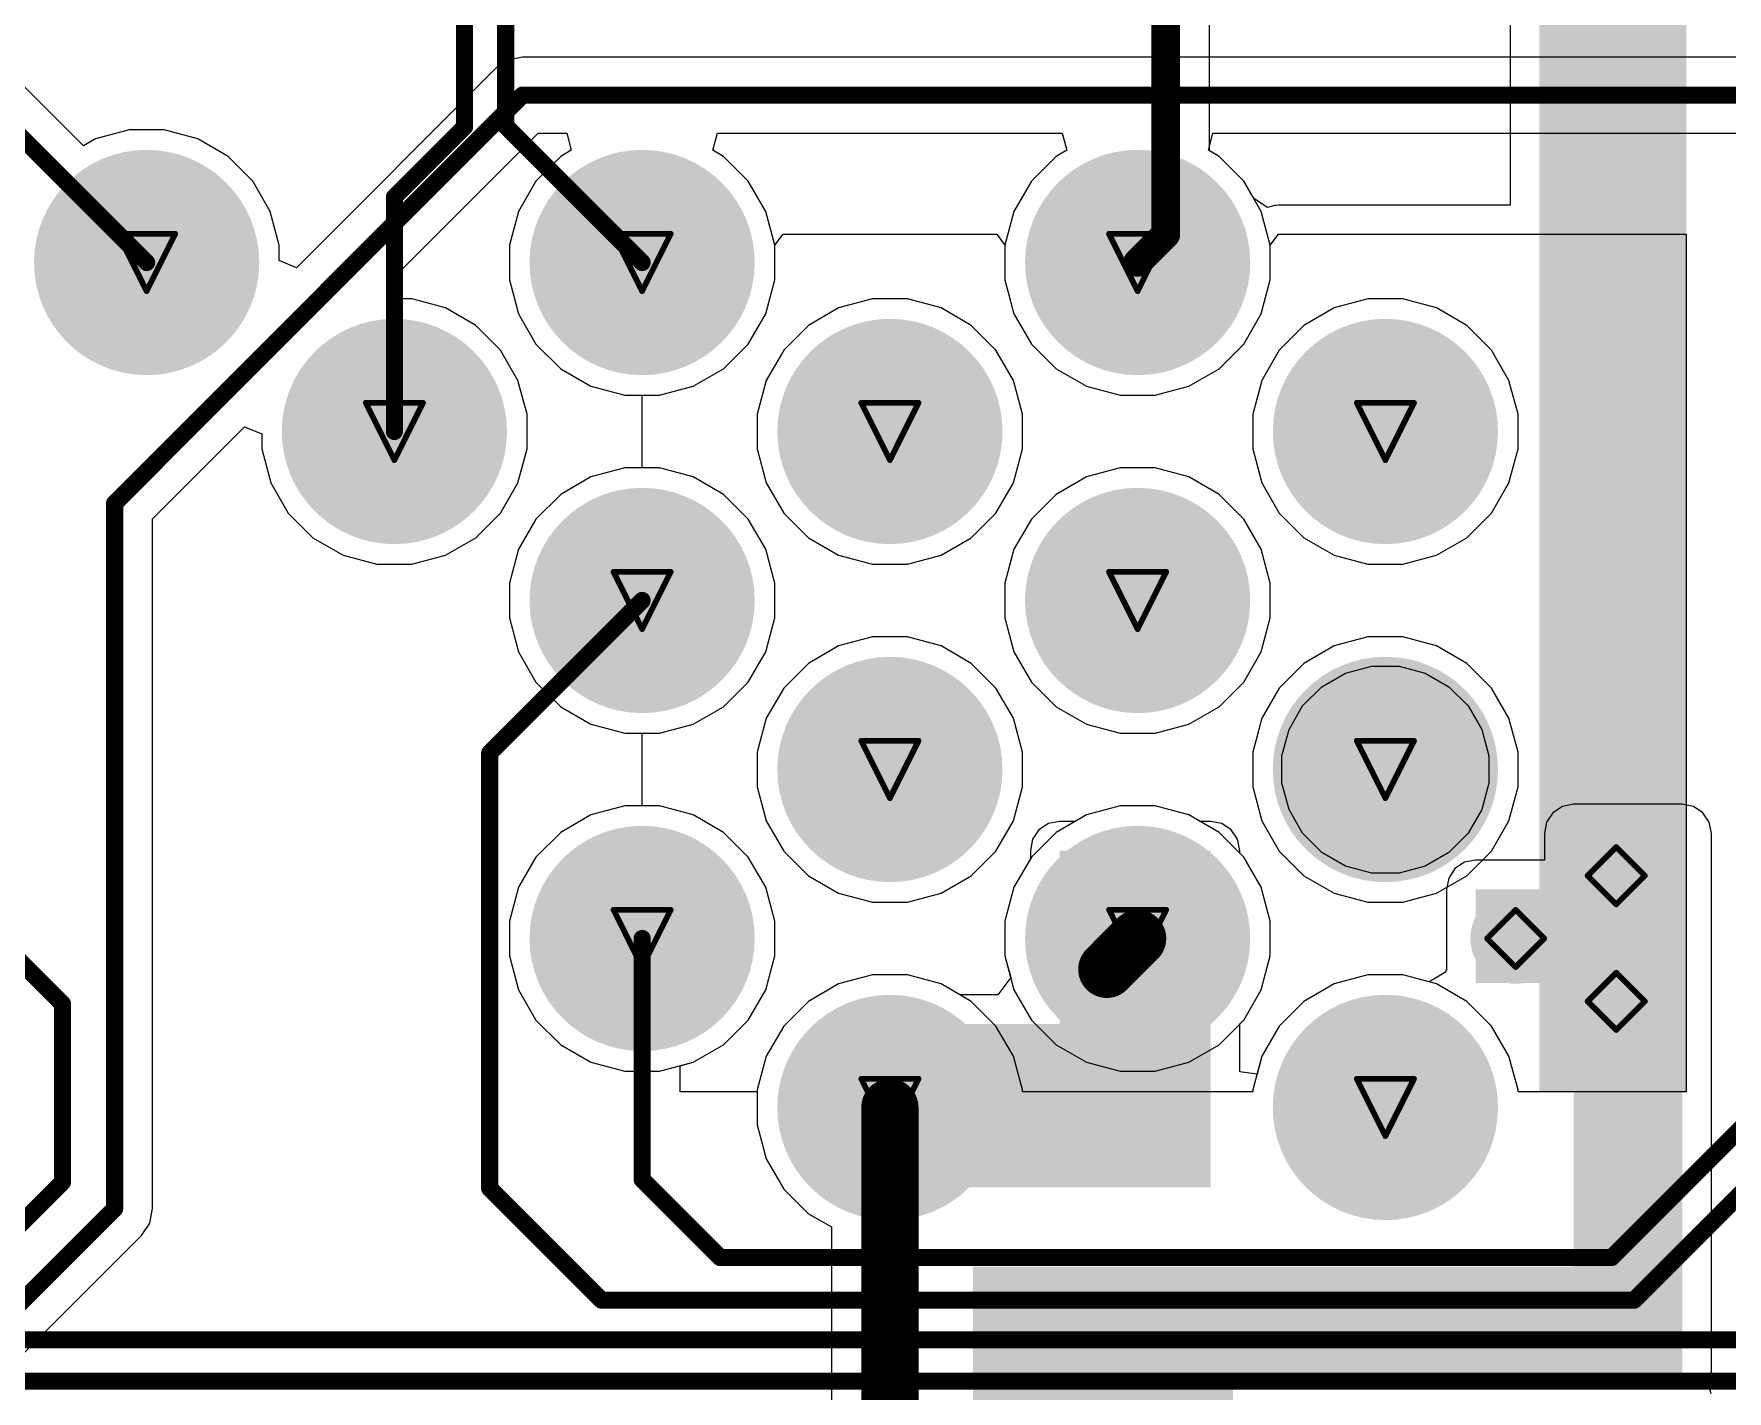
# Model space of a CAD drawing. Header units: inches. Extents: x -31 to 249, y -28 to 261.
# Drawn here: x 53.48 to 68.52, y 13.55 to 25.6 of the extents above; entities that cross this region are included whole.
import ezdxf

# ---------------------------------------------------------------- set-up
doc = ezdxf.new("R2010")
doc.units = ezdxf.units.IN
for name, color, linetype in [('Bottom Layer', 5, 'Continuous'), ('Bottom Solder', 6, 'Continuous'), ('Drill Drawing', 1, 'Continuous'), ('Multi-Layer', 9, 'Continuous'), ('Pad Holes', 156, 'Continuous'), ('Top Layer', 1, 'Continuous'), ('Top Solder', 216, 'Continuous'), ('Via Holes', 16, 'Continuous')]:
    doc.layers.add(name, color=color, linetype=linetype)

# ---------------------------------------------------------------- blocks, each defined once
blk = doc.blocks.new('1_1376430_8_40')
at = {"layer": 'Bottom Layer'}
h = blk.add_hatch(color=5, dxfattribs=at)
edge = h.paths.add_edge_path()
edge.add_arc((-13.05, 4.725), 1, 0, 360)
h = blk.add_hatch(color=5, dxfattribs=at)
edge = h.paths.add_edge_path()
edge.add_arc((-8.65, 4.725), 1, 0, 360)
h = blk.add_hatch(color=5, dxfattribs=at)
edge = h.paths.add_edge_path()
edge.add_arc((-4.25, 4.725), 1, 0, 360)
h = blk.add_hatch(color=5, dxfattribs=at)
edge = h.paths.add_edge_path()
edge.add_arc((-10.85, 3.225), 1, 0, 360)
h = blk.add_hatch(color=5, dxfattribs=at)
edge = h.paths.add_edge_path()
edge.add_arc((-6.45, 3.225), 1, 0, 360)
h = blk.add_hatch(color=5, dxfattribs=at)
edge = h.paths.add_edge_path()
edge.add_arc((-2.05, 3.225), 1, 0, 360)
h = blk.add_hatch(color=5, dxfattribs=at)
edge = h.paths.add_edge_path()
edge.add_arc((-8.65, 1.725), 1, 0, 360)
h = blk.add_hatch(color=5, dxfattribs=at)
edge = h.paths.add_edge_path()
edge.add_arc((-4.25, 1.725), 1, 0, 360)
h = blk.add_hatch(color=5, dxfattribs=at)
edge = h.paths.add_edge_path()
edge.add_arc((-6.45, 0.225), 1, 0, 360)
h = blk.add_hatch(color=5, dxfattribs=at)
edge = h.paths.add_edge_path()
edge.add_arc((-2.05, 0.225), 1, 0, 360)
h = blk.add_hatch(color=5, dxfattribs=at)
edge = h.paths.add_edge_path()
edge.add_arc((-8.65, -1.275), 1, 0, 360)
h = blk.add_hatch(color=5, dxfattribs=at)
edge = h.paths.add_edge_path()
edge.add_arc((-4.25, -1.275), 1, 0, 360)
h = blk.add_hatch(color=5, dxfattribs=at)
edge = h.paths.add_edge_path()
edge.add_arc((-6.45, -2.775), 1, 0, 360)
h = blk.add_hatch(color=5, dxfattribs=at)
edge = h.paths.add_edge_path()
edge.add_arc((-2.05, -2.775), 1, 0, 360)
at = {"layer": 'Bottom Solder'}
h = blk.add_hatch(color=6, dxfattribs=at)
edge = h.paths.add_edge_path()
edge.add_arc((-13.05, 4.725), 1, 0, 360)
h = blk.add_hatch(color=6, dxfattribs=at)
edge = h.paths.add_edge_path()
edge.add_arc((-8.65, 4.725), 1, 0, 360)
h = blk.add_hatch(color=6, dxfattribs=at)
edge = h.paths.add_edge_path()
edge.add_arc((-4.25, 4.725), 1, 0, 360)
h = blk.add_hatch(color=6, dxfattribs=at)
edge = h.paths.add_edge_path()
edge.add_arc((-10.85, 3.225), 1, 0, 360)
h = blk.add_hatch(color=6, dxfattribs=at)
edge = h.paths.add_edge_path()
edge.add_arc((-6.45, 3.225), 1, 0, 360)
h = blk.add_hatch(color=6, dxfattribs=at)
edge = h.paths.add_edge_path()
edge.add_arc((-2.05, 3.225), 1, 0, 360)
h = blk.add_hatch(color=6, dxfattribs=at)
edge = h.paths.add_edge_path()
edge.add_arc((-8.65, 1.725), 1, 0, 360)
h = blk.add_hatch(color=6, dxfattribs=at)
edge = h.paths.add_edge_path()
edge.add_arc((-4.25, 1.725), 1, 0, 360)
h = blk.add_hatch(color=6, dxfattribs=at)
edge = h.paths.add_edge_path()
edge.add_arc((-6.45, 0.225), 1, 0, 360)
h = blk.add_hatch(color=6, dxfattribs=at)
edge = h.paths.add_edge_path()
edge.add_arc((-2.05, 0.225), 1, 0, 360)
h = blk.add_hatch(color=6, dxfattribs=at)
edge = h.paths.add_edge_path()
edge.add_arc((-8.65, -1.275), 1, 0, 360)
h = blk.add_hatch(color=6, dxfattribs=at)
edge = h.paths.add_edge_path()
edge.add_arc((-4.25, -1.275), 1, 0, 360)
h = blk.add_hatch(color=6, dxfattribs=at)
edge = h.paths.add_edge_path()
edge.add_arc((-6.45, -2.775), 1, 0, 360)
h = blk.add_hatch(color=6, dxfattribs=at)
edge = h.paths.add_edge_path()
edge.add_arc((-2.05, -2.775), 1, 0, 360)
at = {"layer": 'Multi-Layer'}
h = blk.add_hatch(color=9, dxfattribs=at)
edge = h.paths.add_edge_path()
edge.add_arc((-13.05, 4.725), 1, 0, 360)
h = blk.add_hatch(color=9, dxfattribs=at)
edge = h.paths.add_edge_path()
edge.add_arc((-8.65, 4.725), 1, 0, 360)
h = blk.add_hatch(color=9, dxfattribs=at)
edge = h.paths.add_edge_path()
edge.add_arc((-4.25, 4.725), 1, 0, 360)
h = blk.add_hatch(color=9, dxfattribs=at)
edge = h.paths.add_edge_path()
edge.add_arc((-10.85, 3.225), 1, 0, 360)
h = blk.add_hatch(color=9, dxfattribs=at)
edge = h.paths.add_edge_path()
edge.add_arc((-6.45, 3.225), 1, 0, 360)
h = blk.add_hatch(color=9, dxfattribs=at)
edge = h.paths.add_edge_path()
edge.add_arc((-2.05, 3.225), 1, 0, 360)
h = blk.add_hatch(color=9, dxfattribs=at)
edge = h.paths.add_edge_path()
edge.add_arc((-8.65, 1.725), 1, 0, 360)
h = blk.add_hatch(color=9, dxfattribs=at)
edge = h.paths.add_edge_path()
edge.add_arc((-4.25, 1.725), 1, 0, 360)
h = blk.add_hatch(color=9, dxfattribs=at)
edge = h.paths.add_edge_path()
edge.add_arc((-6.45, 0.225), 1, 0, 360)
h = blk.add_hatch(color=9, dxfattribs=at)
edge = h.paths.add_edge_path()
edge.add_arc((-2.05, 0.225), 1, 0, 360)
h = blk.add_hatch(color=9, dxfattribs=at)
edge = h.paths.add_edge_path()
edge.add_arc((-8.65, -1.275), 1, 0, 360)
h = blk.add_hatch(color=9, dxfattribs=at)
edge = h.paths.add_edge_path()
edge.add_arc((-4.25, -1.275), 1, 0, 360)
h = blk.add_hatch(color=9, dxfattribs=at)
edge = h.paths.add_edge_path()
edge.add_arc((-6.45, -2.775), 1, 0, 360)
h = blk.add_hatch(color=9, dxfattribs=at)
edge = h.paths.add_edge_path()
edge.add_arc((-2.05, -2.775), 1, 0, 360)
at = {"layer": 'Pad Holes'}
h = blk.add_hatch(color=7, dxfattribs=at)
edge = h.paths.add_edge_path()
edge.add_arc((-13.05, 4.725), 0.605, 0, 360)
h = blk.add_hatch(color=7, dxfattribs=at)
edge = h.paths.add_edge_path()
edge.add_arc((-8.65, 4.725), 0.605, 0, 360)
h = blk.add_hatch(color=7, dxfattribs=at)
edge = h.paths.add_edge_path()
edge.add_arc((-4.25, 4.725), 0.605, 0, 360)
h = blk.add_hatch(color=7, dxfattribs=at)
edge = h.paths.add_edge_path()
edge.add_arc((-10.85, 3.225), 0.605, 0, 360)
h = blk.add_hatch(color=7, dxfattribs=at)
edge = h.paths.add_edge_path()
edge.add_arc((-6.45, 3.225), 0.605, 0, 360)
h = blk.add_hatch(color=7, dxfattribs=at)
edge = h.paths.add_edge_path()
edge.add_arc((-2.05, 3.225), 0.605, 0, 360)
h = blk.add_hatch(color=7, dxfattribs=at)
edge = h.paths.add_edge_path()
edge.add_arc((-8.65, 1.725), 0.605, 0, 360)
h = blk.add_hatch(color=7, dxfattribs=at)
edge = h.paths.add_edge_path()
edge.add_arc((-4.25, 1.725), 0.605, 0, 360)
h = blk.add_hatch(color=7, dxfattribs=at)
edge = h.paths.add_edge_path()
edge.add_arc((-6.45, 0.225), 0.605, 0, 360)
h = blk.add_hatch(color=7, dxfattribs=at)
edge = h.paths.add_edge_path()
edge.add_arc((-2.05, 0.225), 0.605, 0, 360)
h = blk.add_hatch(color=7, dxfattribs=at)
edge = h.paths.add_edge_path()
edge.add_arc((-8.65, -1.275), 0.605, 0, 360)
h = blk.add_hatch(color=7, dxfattribs=at)
edge = h.paths.add_edge_path()
edge.add_arc((-4.25, -1.275), 0.605, 0, 360)
h = blk.add_hatch(color=7, dxfattribs=at)
edge = h.paths.add_edge_path()
edge.add_arc((-6.45, -2.775), 0.605, 0, 360)
h = blk.add_hatch(color=7, dxfattribs=at)
edge = h.paths.add_edge_path()
edge.add_arc((-2.05, -2.775), 0.605, 0, 360)
at = {"layer": 'Top Layer'}
h = blk.add_hatch(color=1, dxfattribs=at)
edge = h.paths.add_edge_path()
edge.add_arc((-13.05, 4.725), 1, 0, 360)
h = blk.add_hatch(color=1, dxfattribs=at)
edge = h.paths.add_edge_path()
edge.add_arc((-8.65, 4.725), 1, 0, 360)
h = blk.add_hatch(color=1, dxfattribs=at)
edge = h.paths.add_edge_path()
edge.add_arc((-4.25, 4.725), 1, 0, 360)
h = blk.add_hatch(color=1, dxfattribs=at)
edge = h.paths.add_edge_path()
edge.add_arc((-10.85, 3.225), 1, 0, 360)
h = blk.add_hatch(color=1, dxfattribs=at)
edge = h.paths.add_edge_path()
edge.add_arc((-6.45, 3.225), 1, 0, 360)
h = blk.add_hatch(color=1, dxfattribs=at)
edge = h.paths.add_edge_path()
edge.add_arc((-2.05, 3.225), 1, 0, 360)
h = blk.add_hatch(color=1, dxfattribs=at)
edge = h.paths.add_edge_path()
edge.add_arc((-8.65, 1.725), 1, 0, 360)
h = blk.add_hatch(color=1, dxfattribs=at)
edge = h.paths.add_edge_path()
edge.add_arc((-4.25, 1.725), 1, 0, 360)
h = blk.add_hatch(color=1, dxfattribs=at)
edge = h.paths.add_edge_path()
edge.add_arc((-6.45, 0.225), 1, 0, 360)
h = blk.add_hatch(color=1, dxfattribs=at)
edge = h.paths.add_edge_path()
edge.add_arc((-2.05, 0.225), 1, 0, 360)
h = blk.add_hatch(color=1, dxfattribs=at)
edge = h.paths.add_edge_path()
edge.add_arc((-8.65, -1.275), 1, 0, 360)
h = blk.add_hatch(color=1, dxfattribs=at)
edge = h.paths.add_edge_path()
edge.add_arc((-4.25, -1.275), 1, 0, 360)
h = blk.add_hatch(color=1, dxfattribs=at)
edge = h.paths.add_edge_path()
edge.add_arc((-6.45, -2.775), 1, 0, 360)
h = blk.add_hatch(color=1, dxfattribs=at)
edge = h.paths.add_edge_path()
edge.add_arc((-2.05, -2.775), 1, 0, 360)
at = {"layer": 'Top Solder'}
h = blk.add_hatch(color=216, dxfattribs=at)
edge = h.paths.add_edge_path()
edge.add_arc((-13.05, 4.725), 1, 0, 360)
h = blk.add_hatch(color=216, dxfattribs=at)
edge = h.paths.add_edge_path()
edge.add_arc((-8.65, 4.725), 1, 0, 360)
h = blk.add_hatch(color=216, dxfattribs=at)
edge = h.paths.add_edge_path()
edge.add_arc((-4.25, 4.725), 1, 0, 360)
h = blk.add_hatch(color=216, dxfattribs=at)
edge = h.paths.add_edge_path()
edge.add_arc((-10.85, 3.225), 1, 0, 360)
h = blk.add_hatch(color=216, dxfattribs=at)
edge = h.paths.add_edge_path()
edge.add_arc((-6.45, 3.225), 1, 0, 360)
h = blk.add_hatch(color=216, dxfattribs=at)
edge = h.paths.add_edge_path()
edge.add_arc((-2.05, 3.225), 1, 0, 360)
h = blk.add_hatch(color=216, dxfattribs=at)
edge = h.paths.add_edge_path()
edge.add_arc((-8.65, 1.725), 1, 0, 360)
h = blk.add_hatch(color=216, dxfattribs=at)
edge = h.paths.add_edge_path()
edge.add_arc((-4.25, 1.725), 1, 0, 360)
h = blk.add_hatch(color=216, dxfattribs=at)
edge = h.paths.add_edge_path()
edge.add_arc((-6.45, 0.225), 1, 0, 360)
h = blk.add_hatch(color=216, dxfattribs=at)
edge = h.paths.add_edge_path()
edge.add_arc((-2.05, 0.225), 1, 0, 360)
h = blk.add_hatch(color=216, dxfattribs=at)
edge = h.paths.add_edge_path()
edge.add_arc((-8.65, -1.275), 1, 0, 360)
h = blk.add_hatch(color=216, dxfattribs=at)
edge = h.paths.add_edge_path()
edge.add_arc((-4.25, -1.275), 1, 0, 360)
h = blk.add_hatch(color=216, dxfattribs=at)
edge = h.paths.add_edge_path()
edge.add_arc((-6.45, -2.775), 1, 0, 360)
h = blk.add_hatch(color=216, dxfattribs=at)
edge = h.paths.add_edge_path()
edge.add_arc((-2.05, -2.775), 1, 0, 360)

msp = doc.modelspace()

# ---------------------------------------------------------------- hatches: boundary and pattern name
at = {"layer": 'Bottom Layer'}
msp.add_hatch(color=5, dxfattribs=at).paths.add_polyline_path([(66.852, 16.205), (68.156, 16.205), (68.156, 28.067), (66.852, 28.067)])
h = msp.add_hatch(color=5, dxfattribs=at)
edge = h.paths.add_edge_path()
edge.add_arc((67.535, 18.124), 0.3, 0, 360)
h = msp.add_hatch(color=5, dxfattribs=at)
edge = h.paths.add_edge_path()
edge.add_arc((66.641, 17.567), 0.3, 0, 360)
h = msp.add_hatch(color=5, dxfattribs=at)
edge = h.paths.add_edge_path()
edge.add_arc((67.535, 17.009), 0.3, 0, 360)
at = {"layer": 'Bottom Solder'}
h = msp.add_hatch(color=6, dxfattribs=at)
edge = h.paths.add_edge_path()
edge.add_arc((67.535, 18.124), 0.402, 0, 360)
h = msp.add_hatch(color=6, dxfattribs=at)
edge = h.paths.add_edge_path()
edge.add_arc((66.641, 17.567), 0.402, 0, 360)
h = msp.add_hatch(color=6, dxfattribs=at)
edge = h.paths.add_edge_path()
edge.add_arc((67.535, 17.009), 0.402, 0, 360)
at = {"layer": 'Top Layer'}
for points in [[(67.156, 13.637), (68.121, 13.637), (68.121, 18.499), (67.156, 18.499)], [(62.592, 15.427), (63.933, 15.427), (63.933, 18.347), (62.592, 18.347)], [(66.286, 17.173), (67.843, 17.173), (67.843, 18.004), (66.286, 18.004)], [(60.666, 15.359), (63.933, 15.359), (63.933, 16.808), (60.666, 16.808)], [(61.822, 3.231), (64.133, 3.231), (64.133, 14.654), (61.822, 14.654)], [(61.822, 13.637), (67.999, 13.637), (67.999, 14.654), (61.822, 14.654)]]:
    msp.add_hatch(color=1, dxfattribs=at).paths.add_polyline_path(points)
h = msp.add_hatch(color=1, dxfattribs=at)
edge = h.paths.add_edge_path()
edge.add_arc((67.535, 18.124), 0.3, 0, 360)
h = msp.add_hatch(color=1, dxfattribs=at)
edge = h.paths.add_edge_path()
edge.add_arc((66.641, 17.567), 0.3, 0, 360)
h = msp.add_hatch(color=1, dxfattribs=at)
edge = h.paths.add_edge_path()
edge.add_arc((67.535, 17.009), 0.3, 0, 360)
at = {"layer": 'Top Solder'}
h = msp.add_hatch(color=216, dxfattribs=at)
edge = h.paths.add_edge_path()
edge.add_arc((67.535, 18.124), 0.402, 0, 360)
h = msp.add_hatch(color=216, dxfattribs=at)
edge = h.paths.add_edge_path()
edge.add_arc((66.641, 17.567), 0.402, 0, 360)
h = msp.add_hatch(color=216, dxfattribs=at)
edge = h.paths.add_edge_path()
edge.add_arc((67.535, 17.009), 0.402, 0, 360)
at = {"layer": 'Via Holes'}
h = msp.add_hatch(color=7, dxfattribs=at)
edge = h.paths.add_edge_path()
edge.add_arc((67.535, 18.124), 0.15, 0, 360)
h = msp.add_hatch(color=7, dxfattribs=at)
edge = h.paths.add_edge_path()
edge.add_arc((66.641, 17.567), 0.15, 0, 360)
h = msp.add_hatch(color=7, dxfattribs=at)
edge = h.paths.add_edge_path()
edge.add_arc((67.535, 17.009), 0.15, 0, 360)

# ---------------------------------------------------------------- linework, layer by layer
at = {"layer": 'Bottom Layer'}
for p, q in [((63.924, 24.558), (63.924, 26.633)), ((66.593, 26.029), (66.593, 24.076)), ((64.008, 24.509), (63.924, 24.558)), ((64.227, 24.29), (64.008, 24.509)), ((64.305, 24.155), (64.227, 24.29)), ((64.327, 24.13), (64.305, 24.155)), ((64.437, 24.056), (64.327, 24.13)), ((64.47, 24.063), (64.437, 24.056)), ((64.502, 24.074), (64.47, 24.063)), ((64.519, 24.073), (64.502, 24.074)), ((64.536, 24.076), (64.519, 24.073)), ((66.593, 24.076), (64.536, 24.076)), ((60.063, 23.722), (60.136, 23.817)), ((60.136, 23.817), (62.034, 23.817)), ((62.034, 23.817), (62.107, 23.722)), ((64.463, 23.722), (64.536, 23.817)), ((64.536, 23.817), (68.156, 23.817)), ((68.156, 23.817), (68.156, 16.205)), ((60.063, 23.412), (60.063, 23.722)), ((62.107, 23.722), (62.107, 23.412)), ((64.463, 23.412), (64.463, 23.722)), ((59.982, 23.112), (60.063, 23.412)), ((62.107, 23.412), (62.187, 23.112)), ((64.382, 23.112), (64.463, 23.412)), ((60.63, 23.164), (60.362, 23.009)), ((60.93, 23.244), (60.63, 23.164)), ((61.24, 23.244), (60.93, 23.244)), ((61.539, 23.164), (61.24, 23.244)), ((61.808, 23.009), (61.539, 23.164)), ((65.03, 23.164), (64.762, 23.009)), ((65.33, 23.244), (65.03, 23.164)), ((65.64, 23.244), (65.33, 23.244)), ((65.939, 23.164), (65.64, 23.244)), ((66.208, 23.009), (65.939, 23.164)), ((59.827, 22.843), (59.982, 23.112)), ((60.362, 23.009), (60.142, 22.79)), ((62.027, 22.79), (61.808, 23.009)), ((62.187, 23.112), (62.342, 22.843)), ((64.227, 22.843), (64.382, 23.112)), ((64.762, 23.009), (64.542, 22.79)), ((66.427, 22.79), (66.208, 23.009)), ((59.608, 22.624), (59.827, 22.843)), ((60.142, 22.79), (59.987, 22.521)), ((62.182, 22.521), (62.027, 22.79)), ((62.342, 22.843), (62.562, 22.624)), ((64.008, 22.624), (64.227, 22.843)), ((64.542, 22.79), (64.387, 22.521)), ((66.582, 22.521), (66.427, 22.79)), ((59.339, 22.469), (59.608, 22.624)), ((62.562, 22.624), (62.83, 22.469)), ((63.739, 22.469), (64.008, 22.624)), ((59.04, 22.389), (59.339, 22.469)), ((59.987, 22.521), (59.907, 22.222)), ((62.263, 22.222), (62.182, 22.521)), ((62.83, 22.469), (63.13, 22.389)), ((63.44, 22.389), (63.739, 22.469)), ((64.387, 22.521), (64.307, 22.222)), ((66.663, 22.222), (66.582, 22.521)), ((58.885, 21.744), (58.885, 22.389)), ((58.885, 22.389), (59.04, 22.389)), ((63.13, 22.389), (63.44, 22.389)), ((59.907, 22.222), (59.907, 21.912)), ((62.263, 21.912), (62.263, 22.222)), ((64.307, 22.222), (64.307, 21.912)), ((66.663, 21.912), (66.663, 22.222)), ((59.907, 21.912), (59.987, 21.612)), ((62.182, 21.612), (62.263, 21.912)), ((64.307, 21.912), (64.387, 21.612)), ((66.582, 21.612), (66.663, 21.912)), ((59.04, 21.744), (58.885, 21.744)), ((59.339, 21.664), (59.04, 21.744)), ((59.608, 21.509), (59.339, 21.664)), ((59.827, 21.29), (59.608, 21.509)), ((59.987, 21.612), (60.142, 21.343)), ((62.027, 21.343), (62.182, 21.612)), ((64.387, 21.612), (64.542, 21.343)), ((66.427, 21.343), (66.582, 21.612)), ((59.982, 21.021), (59.827, 21.29)), ((60.142, 21.343), (60.362, 21.124)), ((61.808, 21.124), (62.027, 21.343)), ((64.542, 21.343), (64.762, 21.124)), ((66.208, 21.124), (66.427, 21.343)), ((60.362, 21.124), (60.63, 20.969)), ((61.539, 20.969), (61.808, 21.124)), ((64.762, 21.124), (65.03, 20.969)), ((65.939, 20.969), (66.208, 21.124)), ((60.063, 20.722), (59.982, 21.021)), ((60.63, 20.969), (60.93, 20.889)), ((61.24, 20.889), (61.539, 20.969)), ((65.03, 20.969), (65.33, 20.889)), ((65.64, 20.889), (65.939, 20.969)), ((60.93, 20.889), (61.24, 20.889)), ((65.33, 20.889), (65.64, 20.889)), ((60.063, 20.412), (60.063, 20.722)), ((59.982, 20.112), (60.063, 20.412)), ((65.03, 20.164), (64.762, 20.009)), ((65.33, 20.244), (65.03, 20.164)), ((65.64, 20.244), (65.33, 20.244)), ((65.939, 20.164), (65.64, 20.244)), ((66.208, 20.009), (65.939, 20.164)), ((59.827, 19.843), (59.982, 20.112)), ((64.762, 20.009), (64.542, 19.79)), ((66.427, 19.79), (66.208, 20.009)), ((64.921, 19.802), (65.13, 19.923)), ((65.13, 19.923), (65.364, 19.985)), ((65.364, 19.985), (65.606, 19.985)), ((65.606, 19.985), (65.839, 19.923)), ((65.839, 19.923), (66.049, 19.802)), ((59.608, 19.624), (59.827, 19.843)), ((64.542, 19.79), (64.387, 19.521)), ((64.75, 19.631), (64.921, 19.802)), ((66.049, 19.802), (66.22, 19.631)), ((66.582, 19.521), (66.427, 19.79)), ((59.339, 19.469), (59.608, 19.624)), ((64.629, 19.421), (64.75, 19.631)), ((66.22, 19.631), (66.341, 19.421)), ((59.04, 19.389), (59.339, 19.469)), ((64.387, 19.521), (64.307, 19.222)), ((64.566, 19.188), (64.629, 19.421)), ((66.341, 19.421), (66.404, 19.188)), ((66.663, 19.222), (66.582, 19.521)), ((58.885, 18.744), (58.885, 19.389)), ((58.885, 19.389), (59.04, 19.389)), ((64.307, 19.222), (64.307, 18.912)), ((64.566, 18.946), (64.566, 19.188)), ((66.404, 19.188), (66.404, 18.946)), ((66.663, 18.912), (66.663, 19.222)), ((64.629, 18.712), (64.566, 18.946)), ((66.404, 18.946), (66.341, 18.712)), ((64.307, 18.912), (64.387, 18.612)), ((66.582, 18.612), (66.663, 18.912)), ((59.04, 18.744), (58.885, 18.744)), ((59.339, 18.664), (59.04, 18.744)), ((59.608, 18.509), (59.339, 18.664)), ((62.83, 18.664), (62.562, 18.509)), ((63.13, 18.744), (62.83, 18.664)), ((63.44, 18.744), (63.13, 18.744)), ((63.739, 18.664), (63.44, 18.744)), ((64.008, 18.509), (63.739, 18.664)), ((64.75, 18.502), (64.629, 18.712)), ((66.341, 18.712), (66.22, 18.502)), ((59.827, 18.29), (59.608, 18.509)), ((62.562, 18.509), (62.342, 18.29)), ((64.227, 18.29), (64.008, 18.509)), ((64.387, 18.612), (64.542, 18.343)), ((64.921, 18.331), (64.75, 18.502)), ((66.22, 18.502), (66.049, 18.331)), ((66.427, 18.343), (66.582, 18.612)), ((59.982, 18.021), (59.827, 18.29)), ((62.342, 18.29), (62.187, 18.021)), ((64.382, 18.021), (64.227, 18.29)), ((64.542, 18.343), (64.762, 18.124)), ((65.13, 18.21), (64.921, 18.331)), ((65.364, 18.148), (65.13, 18.21)), ((65.839, 18.21), (65.606, 18.148)), ((66.049, 18.331), (65.839, 18.21)), ((66.208, 18.124), (66.427, 18.343)), ((64.762, 18.124), (65.03, 17.969)), ((65.606, 18.148), (65.364, 18.148)), ((65.939, 17.969), (66.208, 18.124)), ((60.063, 17.722), (59.982, 18.021)), ((62.187, 18.021), (62.107, 17.722)), ((64.463, 17.722), (64.382, 18.021)), ((65.03, 17.969), (65.33, 17.889)), ((65.64, 17.889), (65.939, 17.969)), ((65.33, 17.889), (65.64, 17.889)), ((60.063, 17.412), (60.063, 17.722)), ((62.107, 17.722), (62.107, 17.412)), ((64.463, 17.412), (64.463, 17.722)), ((59.982, 17.112), (60.063, 17.412)), ((62.107, 17.412), (62.187, 17.112)), ((64.382, 17.112), (64.463, 17.412)), ((60.63, 17.164), (60.362, 17.009)), ((60.93, 17.244), (60.63, 17.164)), ((61.24, 17.244), (60.93, 17.244)), ((61.539, 17.164), (61.24, 17.244)), ((61.808, 17.009), (61.539, 17.164)), ((65.03, 17.164), (64.762, 17.009)), ((65.33, 17.244), (65.03, 17.164)), ((65.64, 17.244), (65.33, 17.244)), ((65.939, 17.164), (65.64, 17.244)), ((66.208, 17.009), (65.939, 17.164)), ((59.827, 16.843), (59.982, 17.112)), ((60.362, 17.009), (60.142, 16.79)), ((62.027, 16.79), (61.808, 17.009)), ((62.187, 17.112), (62.342, 16.843)), ((64.227, 16.843), (64.382, 17.112)), ((64.762, 17.009), (64.542, 16.79)), ((66.427, 16.79), (66.208, 17.009)), ((59.608, 16.624), (59.827, 16.843)), ((62.342, 16.843), (62.562, 16.624)), ((64.008, 16.624), (64.227, 16.843)), ((60.142, 16.79), (59.987, 16.521)), ((62.182, 16.521), (62.027, 16.79)), ((64.542, 16.79), (64.387, 16.521)), ((66.582, 16.521), (66.427, 16.79)), ((59.339, 16.469), (59.608, 16.624)), ((62.562, 16.624), (62.83, 16.469)), ((63.739, 16.469), (64.008, 16.624)), ((59.222, 16.437), (59.339, 16.469)), ((59.222, 16.205), (59.222, 16.437)), ((59.987, 16.521), (59.907, 16.222)), ((62.263, 16.222), (62.182, 16.521)), ((62.83, 16.469), (63.13, 16.389)), ((63.44, 16.389), (63.739, 16.469)), ((64.387, 16.521), (64.307, 16.222)), ((66.663, 16.222), (66.582, 16.521)), ((63.13, 16.389), (63.44, 16.389)), ((59.907, 16.205), (59.222, 16.205)), ((59.907, 16.222), (59.907, 16.205)), ((62.263, 16.205), (62.263, 16.222)), ((64.307, 16.205), (62.263, 16.205)), ((64.307, 16.222), (64.307, 16.205)), ((66.663, 16.205), (66.663, 16.222)), ((68.156, 16.205), (66.663, 16.205))]:
    msp.add_line(p, q, dxfattribs=at)
for points, const_width in [([(57.308, 24.77), (57.308, 30.19)], 0.152), ([(57.673, 24.778), (57.673, 30.038)], 0.152), ([(63.535, 23.817), (63.535, 29.576)], 0.254), ([(56.685, 24.147), (57.308, 24.77)], 0.152), ([(57.673, 24.778), (58.885, 23.567)], 0.152), ([(56.685, 22.067), (56.685, 24.147)], 0.152), ([(63.285, 23.567), (63.535, 23.817)], 0.254), ([(57.531, 19.213), (58.885, 20.567)], 0.152), ([(57.531, 15.349), (57.531, 19.213)], 0.152), ([(58.885, 15.428), (58.885, 17.567)], 0.152), ([(67.494, 14.735), (68.763, 16.004)], 0.152), ([(67.694, 14.357), (69.16, 15.823)], 0.152), ([(58.885, 15.428), (59.578, 14.735)], 0.152), ([(57.531, 15.349), (58.523, 14.357)], 0.152), ([(59.578, 14.735), (67.494, 14.735)], 0.152), ([(58.523, 14.357), (67.694, 14.357)], 0.152), ([(50.726, 14.005), (74.123, 14.005)], 0.152), ([(42.363, 13.637), (86.955, 13.637)], 0.152)]:
    msp.add_lwpolyline(points, dxfattribs=dict(at, const_width=const_width))
for points, const_width in [([(57.27, 24.77, 1), (57.346, 24.77, 1)], 0.0762), ([(57.27, 24.77, 1), (57.346, 24.77, 1)], 0.0762), ([(57.635, 24.778, 1), (57.712, 24.778, 1)], 0.0762), ([(57.635, 24.778, 1), (57.712, 24.778, 1)], 0.0762), ([(56.647, 24.147, 1), (56.723, 24.147, 1)], 0.0762), ([(56.647, 24.147, 1), (56.723, 24.147, 1)], 0.0762), ([(63.472, 23.817, 1), (63.599, 23.817, 1)], 0.127), ([(63.472, 23.817, 1), (63.599, 23.817, 1)], 0.127), ([(58.847, 23.567, 1), (58.923, 23.567, 1)], 0.0762), ([(63.221, 23.567, 1), (63.348, 23.567, 1)], 0.127), ([(56.647, 22.067, 1), (56.723, 22.067, 1)], 0.0762), ([(58.847, 20.567, 1), (58.923, 20.567, 1)], 0.0762), ([(57.493, 19.213, 1), (57.569, 19.213, 1)], 0.0762), ([(57.493, 19.213, 1), (57.569, 19.213, 1)], 0.0762), ([(58.847, 17.567, 1), (58.923, 17.567, 1)], 0.0762), ([(58.847, 15.428, 1), (58.923, 15.428, 1)], 0.0762), ([(58.847, 15.428, 1), (58.923, 15.428, 1)], 0.0762), ([(57.493, 15.349, 1), (57.569, 15.349, 1)], 0.0762), ([(57.493, 15.349, 1), (57.569, 15.349, 1)], 0.0762), ([(59.54, 14.735, 1), (59.616, 14.735, 1)], 0.0762), ([(59.54, 14.735, 1), (59.616, 14.735, 1)], 0.0762), ([(67.456, 14.735, 1), (67.532, 14.735, 1)], 0.0762), ([(67.456, 14.735, 1), (67.532, 14.735, 1)], 0.0762), ([(58.485, 14.357, 1), (58.561, 14.357, 1)], 0.0762), ([(58.485, 14.357, 1), (58.561, 14.357, 1)], 0.0762), ([(67.656, 14.357, 1), (67.732, 14.357, 1)], 0.0762), ([(67.656, 14.357, 1), (67.732, 14.357, 1)], 0.0762)]:
    msp.add_lwpolyline(points, format="xyb", close=True, dxfattribs=dict(at, const_width=const_width))
at = {"layer": 'Drill Drawing', "const_width": 0.0508}
for points in [[(54.231, 23.821), (54.739, 23.821)], [(54.231, 23.821), (54.485, 23.313)], [(54.485, 23.313), (54.739, 23.821)], [(58.631, 23.821), (59.139, 23.821)], [(58.631, 23.821), (58.885, 23.313)], [(58.885, 23.313), (59.139, 23.821)], [(63.031, 23.821), (63.539, 23.821)], [(63.031, 23.821), (63.285, 23.313)], [(63.285, 23.313), (63.539, 23.821)], [(56.431, 22.321), (56.939, 22.321)], [(56.431, 22.321), (56.685, 21.813)], [(56.685, 21.813), (56.939, 22.321)], [(60.831, 22.321), (61.339, 22.321)], [(60.831, 22.321), (61.085, 21.813)], [(61.085, 21.813), (61.339, 22.321)], [(65.231, 22.321), (65.739, 22.321)], [(65.231, 22.321), (65.485, 21.813)], [(65.485, 21.813), (65.739, 22.321)], [(58.631, 20.821), (59.139, 20.821)], [(58.631, 20.821), (58.885, 20.313)], [(58.885, 20.313), (59.139, 20.821)], [(63.031, 20.821), (63.539, 20.821)], [(63.031, 20.821), (63.285, 20.313)], [(63.285, 20.313), (63.539, 20.821)], [(60.831, 19.321), (61.339, 19.321)], [(60.831, 19.321), (61.085, 18.813)], [(61.085, 18.813), (61.339, 19.321)], [(65.231, 19.321), (65.739, 19.321)], [(65.231, 19.321), (65.485, 18.813)], [(65.485, 18.813), (65.739, 19.321)], [(67.281, 18.124), (67.535, 18.378)], [(67.535, 18.378), (67.789, 18.124)], [(67.281, 18.124), (67.535, 17.87)], [(67.535, 17.87), (67.789, 18.124)], [(58.631, 17.821), (59.139, 17.821)], [(58.631, 17.821), (58.885, 17.313)], [(58.885, 17.313), (59.139, 17.821)], [(63.031, 17.821), (63.539, 17.821)], [(63.031, 17.821), (63.285, 17.313)], [(63.285, 17.313), (63.539, 17.821)], [(66.387, 17.567), (66.641, 17.821)], [(66.641, 17.821), (66.895, 17.567)], [(66.387, 17.567), (66.641, 17.313)], [(66.641, 17.313), (66.895, 17.567)], [(67.281, 17.009), (67.535, 17.263)], [(67.535, 17.263), (67.789, 17.009)], [(67.281, 17.009), (67.535, 16.755)], [(67.535, 16.755), (67.789, 17.009)], [(60.831, 16.321), (61.339, 16.321)], [(60.831, 16.321), (61.085, 15.813)], [(61.085, 15.813), (61.339, 16.321)], [(65.231, 16.321), (65.739, 16.321)], [(65.231, 16.321), (65.485, 15.813)], [(65.485, 15.813), (65.739, 16.321)]]:
    msp.add_lwpolyline(points, dxfattribs=at)
at = {"layer": 'Drill Drawing', "const_width": 0.0254}
for points in [[(54.218, 23.821, 1), (54.244, 23.821, 1)], [(54.218, 23.821, 1), (54.244, 23.821, 1)], [(54.726, 23.821, 1), (54.752, 23.821, 1)], [(54.726, 23.821, 1), (54.752, 23.821, 1)], [(58.618, 23.821, 1), (58.644, 23.821, 1)], [(58.618, 23.821, 1), (58.644, 23.821, 1)], [(59.126, 23.821, 1), (59.152, 23.821, 1)], [(59.126, 23.821, 1), (59.152, 23.821, 1)], [(63.018, 23.821, 1), (63.044, 23.821, 1)], [(63.018, 23.821, 1), (63.044, 23.821, 1)], [(63.526, 23.821, 1), (63.552, 23.821, 1)], [(63.526, 23.821, 1), (63.552, 23.821, 1)], [(54.472, 23.313, 1), (54.498, 23.313, 1)], [(54.472, 23.313, 1), (54.498, 23.313, 1)], [(58.872, 23.313, 1), (58.898, 23.313, 1)], [(58.872, 23.313, 1), (58.898, 23.313, 1)], [(63.272, 23.313, 1), (63.298, 23.313, 1)], [(63.272, 23.313, 1), (63.298, 23.313, 1)], [(56.418, 22.321, 1), (56.444, 22.321, 1)], [(56.418, 22.321, 1), (56.444, 22.321, 1)], [(56.926, 22.321, 1), (56.952, 22.321, 1)], [(56.926, 22.321, 1), (56.952, 22.321, 1)], [(60.818, 22.321, 1), (60.844, 22.321, 1)], [(60.818, 22.321, 1), (60.844, 22.321, 1)], [(61.326, 22.321, 1), (61.352, 22.321, 1)], [(61.326, 22.321, 1), (61.352, 22.321, 1)], [(65.218, 22.321, 1), (65.244, 22.321, 1)], [(65.218, 22.321, 1), (65.244, 22.321, 1)], [(65.726, 22.321, 1), (65.752, 22.321, 1)], [(65.726, 22.321, 1), (65.752, 22.321, 1)], [(56.672, 21.813, 1), (56.698, 21.813, 1)], [(56.672, 21.813, 1), (56.698, 21.813, 1)], [(61.072, 21.813, 1), (61.098, 21.813, 1)], [(61.072, 21.813, 1), (61.098, 21.813, 1)], [(65.472, 21.813, 1), (65.498, 21.813, 1)], [(65.472, 21.813, 1), (65.498, 21.813, 1)], [(58.618, 20.821, 1), (58.644, 20.821, 1)], [(58.618, 20.821, 1), (58.644, 20.821, 1)], [(59.126, 20.821, 1), (59.152, 20.821, 1)], [(59.126, 20.821, 1), (59.152, 20.821, 1)], [(63.018, 20.821, 1), (63.044, 20.821, 1)], [(63.018, 20.821, 1), (63.044, 20.821, 1)], [(63.526, 20.821, 1), (63.552, 20.821, 1)], [(63.526, 20.821, 1), (63.552, 20.821, 1)], [(58.872, 20.313, 1), (58.898, 20.313, 1)], [(58.872, 20.313, 1), (58.898, 20.313, 1)], [(63.272, 20.313, 1), (63.298, 20.313, 1)], [(63.272, 20.313, 1), (63.298, 20.313, 1)], [(60.818, 19.321, 1), (60.844, 19.321, 1)], [(60.818, 19.321, 1), (60.844, 19.321, 1)], [(61.326, 19.321, 1), (61.352, 19.321, 1)], [(61.326, 19.321, 1), (61.352, 19.321, 1)], [(65.218, 19.321, 1), (65.244, 19.321, 1)], [(65.218, 19.321, 1), (65.244, 19.321, 1)], [(65.726, 19.321, 1), (65.752, 19.321, 1)], [(65.726, 19.321, 1), (65.752, 19.321, 1)], [(61.072, 18.813, 1), (61.098, 18.813, 1)], [(61.072, 18.813, 1), (61.098, 18.813, 1)], [(65.472, 18.813, 1), (65.498, 18.813, 1)], [(65.472, 18.813, 1), (65.498, 18.813, 1)], [(67.522, 18.378, 1), (67.548, 18.378, 1)], [(67.522, 18.378, 1), (67.548, 18.378, 1)], [(67.268, 18.124, 1), (67.294, 18.124, 1)], [(67.268, 18.124, 1), (67.294, 18.124, 1)], [(67.776, 18.124, 1), (67.802, 18.124, 1)], [(67.776, 18.124, 1), (67.802, 18.124, 1)], [(67.522, 17.87, 1), (67.548, 17.87, 1)], [(67.522, 17.87, 1), (67.548, 17.87, 1)], [(58.618, 17.821, 1), (58.644, 17.821, 1)], [(58.618, 17.821, 1), (58.644, 17.821, 1)], [(59.126, 17.821, 1), (59.152, 17.821, 1)], [(59.126, 17.821, 1), (59.152, 17.821, 1)], [(63.018, 17.821, 1), (63.044, 17.821, 1)], [(63.018, 17.821, 1), (63.044, 17.821, 1)], [(63.526, 17.821, 1), (63.552, 17.821, 1)], [(63.526, 17.821, 1), (63.552, 17.821, 1)], [(66.629, 17.821, 1), (66.654, 17.821, 1)], [(66.629, 17.821, 1), (66.654, 17.821, 1)], [(66.375, 17.567, 1), (66.4, 17.567, 1)], [(66.375, 17.567, 1), (66.4, 17.567, 1)], [(66.883, 17.567, 1), (66.908, 17.567, 1)], [(66.883, 17.567, 1), (66.908, 17.567, 1)], [(58.872, 17.313, 1), (58.898, 17.313, 1)], [(58.872, 17.313, 1), (58.898, 17.313, 1)], [(63.272, 17.313, 1), (63.298, 17.313, 1)], [(63.272, 17.313, 1), (63.298, 17.313, 1)], [(66.629, 17.313, 1), (66.654, 17.313, 1)], [(66.629, 17.313, 1), (66.654, 17.313, 1)], [(67.522, 17.263, 1), (67.548, 17.263, 1)], [(67.522, 17.263, 1), (67.548, 17.263, 1)], [(67.268, 17.009, 1), (67.294, 17.009, 1)], [(67.268, 17.009, 1), (67.294, 17.009, 1)], [(67.776, 17.009, 1), (67.802, 17.009, 1)], [(67.776, 17.009, 1), (67.802, 17.009, 1)], [(67.522, 16.755, 1), (67.548, 16.755, 1)], [(67.522, 16.755, 1), (67.548, 16.755, 1)], [(60.818, 16.321, 1), (60.844, 16.321, 1)], [(60.818, 16.321, 1), (60.844, 16.321, 1)], [(61.326, 16.321, 1), (61.352, 16.321, 1)], [(61.326, 16.321, 1), (61.352, 16.321, 1)], [(65.218, 16.321, 1), (65.244, 16.321, 1)], [(65.218, 16.321, 1), (65.244, 16.321, 1)], [(65.726, 16.321, 1), (65.752, 16.321, 1)], [(65.726, 16.321, 1), (65.752, 16.321, 1)], [(61.072, 15.813, 1), (61.098, 15.813, 1)], [(61.072, 15.813, 1), (61.098, 15.813, 1)], [(65.472, 15.813, 1), (65.498, 15.813, 1)], [(65.472, 15.813, 1), (65.498, 15.813, 1)]]:
    msp.add_lwpolyline(points, format="xyb", close=True, dxfattribs=at)
at = {"layer": 'Top Layer'}
for p, q in [((57.585, 25.291), (55.815, 23.521)), ((57.694, 25.364), (57.585, 25.291)), ((57.823, 25.389), (57.694, 25.364)), ((68.799, 25.389), (57.823, 25.389)), ((53.924, 24.603), (53.321, 25.206)), ((54.03, 24.664), (53.924, 24.603)), ((54.33, 24.744), (54.03, 24.664)), ((54.64, 24.744), (54.33, 24.744)), ((54.939, 24.664), (54.64, 24.744)), ((55.208, 24.509), (54.939, 24.664)), ((56.643, 23.397), (57.963, 24.716)), ((57.963, 24.716), (58.215, 24.716)), ((58.215, 24.716), (58.256, 24.564)), ((59.513, 24.564), (59.554, 24.716)), ((59.554, 24.716), (62.615, 24.716)), ((62.615, 24.716), (62.656, 24.564)), ((63.913, 24.564), (63.954, 24.716)), ((63.954, 24.716), (68.659, 24.716)), ((55.427, 24.29), (55.208, 24.509)), ((58.162, 24.509), (57.942, 24.29)), ((58.256, 24.564), (58.162, 24.509)), ((59.608, 24.509), (59.513, 24.564)), ((59.827, 24.29), (59.608, 24.509)), ((62.562, 24.509), (62.342, 24.29)), ((62.656, 24.564), (62.562, 24.509)), ((64.008, 24.509), (63.913, 24.564)), ((64.227, 24.29), (64.008, 24.509)), ((55.582, 24.021), (55.427, 24.29)), ((57.942, 24.29), (57.787, 24.021)), ((59.982, 24.021), (59.827, 24.29)), ((62.342, 24.29), (62.187, 24.021)), ((64.382, 24.021), (64.227, 24.29)), ((55.663, 23.722), (55.582, 24.021)), ((57.787, 24.021), (57.707, 23.722)), ((60.063, 23.722), (59.982, 24.021)), ((62.187, 24.021), (62.107, 23.722)), ((64.463, 23.722), (64.382, 24.021)), ((55.663, 23.584), (55.663, 23.722)), ((57.707, 23.722), (57.707, 23.412)), ((60.063, 23.412), (60.063, 23.722)), ((62.107, 23.722), (62.107, 23.412)), ((64.463, 23.412), (64.463, 23.722)), ((55.815, 23.521), (55.663, 23.584)), ((56.706, 23.244), (56.643, 23.397)), ((57.707, 23.412), (57.787, 23.112)), ((59.982, 23.112), (60.063, 23.412)), ((62.107, 23.412), (62.187, 23.112)), ((64.382, 23.112), (64.463, 23.412)), ((56.84, 23.244), (56.706, 23.244)), ((57.139, 23.164), (56.84, 23.244)), ((57.408, 23.009), (57.139, 23.164)), ((60.63, 23.164), (60.362, 23.009)), ((60.93, 23.244), (60.63, 23.164)), ((61.24, 23.244), (60.93, 23.244)), ((61.539, 23.164), (61.24, 23.244)), ((61.808, 23.009), (61.539, 23.164)), ((65.03, 23.164), (64.762, 23.009)), ((65.33, 23.244), (65.03, 23.164)), ((65.64, 23.244), (65.33, 23.244)), ((65.939, 23.164), (65.64, 23.244)), ((66.208, 23.009), (65.939, 23.164)), ((57.627, 22.79), (57.408, 23.009)), ((57.787, 23.112), (57.942, 22.843)), ((59.827, 22.843), (59.982, 23.112)), ((60.362, 23.009), (60.142, 22.79)), ((62.027, 22.79), (61.808, 23.009)), ((62.187, 23.112), (62.342, 22.843)), ((64.227, 22.843), (64.382, 23.112)), ((64.762, 23.009), (64.542, 22.79)), ((66.427, 22.79), (66.208, 23.009)), ((57.782, 22.521), (57.627, 22.79)), ((57.942, 22.843), (58.162, 22.624)), ((59.608, 22.624), (59.827, 22.843)), ((60.142, 22.79), (59.987, 22.521)), ((62.182, 22.521), (62.027, 22.79)), ((62.342, 22.843), (62.562, 22.624)), ((64.008, 22.624), (64.227, 22.843)), ((64.542, 22.79), (64.387, 22.521)), ((66.582, 22.521), (66.427, 22.79)), ((58.162, 22.624), (58.43, 22.469)), ((59.339, 22.469), (59.608, 22.624)), ((62.562, 22.624), (62.83, 22.469)), ((63.739, 22.469), (64.008, 22.624)), ((57.863, 22.222), (57.782, 22.521)), ((58.43, 22.469), (58.73, 22.389)), ((59.04, 22.389), (59.339, 22.469)), ((59.987, 22.521), (59.907, 22.222)), ((62.263, 22.222), (62.182, 22.521)), ((62.83, 22.469), (63.13, 22.389)), ((63.44, 22.389), (63.739, 22.469)), ((64.387, 22.521), (64.307, 22.222)), ((66.663, 22.222), (66.582, 22.521)), ((58.73, 22.389), (59.04, 22.389)), ((63.13, 22.389), (63.44, 22.389)), ((54.537, 21.291), (55.355, 22.108)), ((55.355, 22.108), (55.507, 22.045)), ((57.863, 21.912), (57.863, 22.222)), ((59.907, 22.222), (59.907, 21.912)), ((62.263, 21.912), (62.263, 22.222)), ((64.307, 22.222), (64.307, 21.912)), ((66.663, 21.912), (66.663, 22.222)), ((55.507, 22.045), (55.507, 21.912)), ((55.507, 21.912), (55.587, 21.612)), ((57.782, 21.612), (57.863, 21.912)), ((59.907, 21.912), (59.987, 21.612)), ((62.182, 21.612), (62.263, 21.912)), ((64.307, 21.912), (64.387, 21.612)), ((66.582, 21.612), (66.663, 21.912)), ((58.43, 21.664), (58.162, 21.509)), ((58.73, 21.744), (58.43, 21.664)), ((59.04, 21.744), (58.73, 21.744)), ((59.339, 21.664), (59.04, 21.744)), ((59.608, 21.509), (59.339, 21.664)), ((62.83, 21.664), (62.562, 21.509)), ((63.13, 21.744), (62.83, 21.664)), ((63.44, 21.744), (63.13, 21.744)), ((63.739, 21.664), (63.44, 21.744)), ((64.008, 21.509), (63.739, 21.664)), ((55.587, 21.612), (55.742, 21.343)), ((57.627, 21.343), (57.782, 21.612)), ((58.162, 21.509), (57.942, 21.29)), ((59.827, 21.29), (59.608, 21.509)), ((59.987, 21.612), (60.142, 21.343)), ((62.027, 21.343), (62.182, 21.612)), ((62.562, 21.509), (62.342, 21.29)), ((64.227, 21.29), (64.008, 21.509)), ((64.387, 21.612), (64.542, 21.343)), ((66.427, 21.343), (66.582, 21.612)), ((54.537, 15.169), (54.537, 21.291)), ((55.742, 21.343), (55.962, 21.124)), ((57.408, 21.124), (57.627, 21.343)), ((57.942, 21.29), (57.787, 21.021)), ((59.982, 21.021), (59.827, 21.29)), ((60.142, 21.343), (60.362, 21.124)), ((61.808, 21.124), (62.027, 21.343)), ((62.342, 21.29), (62.187, 21.021)), ((64.382, 21.021), (64.227, 21.29)), ((64.542, 21.343), (64.762, 21.124)), ((66.208, 21.124), (66.427, 21.343)), ((55.962, 21.124), (56.23, 20.969)), ((57.139, 20.969), (57.408, 21.124)), ((60.362, 21.124), (60.63, 20.969)), ((61.539, 20.969), (61.808, 21.124)), ((64.762, 21.124), (65.03, 20.969)), ((65.939, 20.969), (66.208, 21.124)), ((56.23, 20.969), (56.53, 20.889)), ((56.84, 20.889), (57.139, 20.969)), ((57.787, 21.021), (57.707, 20.722)), ((60.063, 20.722), (59.982, 21.021)), ((60.63, 20.969), (60.93, 20.889)), ((61.24, 20.889), (61.539, 20.969)), ((62.187, 21.021), (62.107, 20.722)), ((64.463, 20.722), (64.382, 21.021)), ((65.03, 20.969), (65.33, 20.889)), ((65.64, 20.889), (65.939, 20.969)), ((56.53, 20.889), (56.84, 20.889)), ((60.93, 20.889), (61.24, 20.889)), ((65.33, 20.889), (65.64, 20.889)), ((57.707, 20.722), (57.707, 20.412)), ((60.063, 20.412), (60.063, 20.722)), ((62.107, 20.722), (62.107, 20.412)), ((64.463, 20.412), (64.463, 20.722)), ((57.707, 20.412), (57.787, 20.112)), ((59.982, 20.112), (60.063, 20.412)), ((62.107, 20.412), (62.187, 20.112)), ((64.382, 20.112), (64.463, 20.412)), ((60.63, 20.164), (60.362, 20.009)), ((60.93, 20.244), (60.63, 20.164)), ((61.24, 20.244), (60.93, 20.244)), ((61.539, 20.164), (61.24, 20.244)), ((61.808, 20.009), (61.539, 20.164)), ((57.787, 20.112), (57.942, 19.843)), ((59.827, 19.843), (59.982, 20.112)), ((60.362, 20.009), (60.142, 19.79)), ((62.027, 19.79), (61.808, 20.009)), ((62.187, 20.112), (62.342, 19.843)), ((64.227, 19.843), (64.382, 20.112)), ((57.942, 19.843), (58.162, 19.624)), ((59.608, 19.624), (59.827, 19.843)), ((60.142, 19.79), (59.987, 19.521)), ((62.182, 19.521), (62.027, 19.79)), ((62.342, 19.843), (62.562, 19.624)), ((64.008, 19.624), (64.227, 19.843)), ((58.162, 19.624), (58.43, 19.469)), ((59.339, 19.469), (59.608, 19.624)), ((62.562, 19.624), (62.83, 19.469)), ((63.739, 19.469), (64.008, 19.624)), ((58.43, 19.469), (58.73, 19.389)), ((59.04, 19.389), (59.339, 19.469)), ((59.987, 19.521), (59.907, 19.222)), ((62.263, 19.222), (62.182, 19.521)), ((62.83, 19.469), (63.13, 19.389)), ((63.44, 19.389), (63.739, 19.469)), ((58.73, 19.389), (59.04, 19.389)), ((63.13, 19.389), (63.44, 19.389)), ((59.907, 19.222), (59.907, 18.912)), ((62.263, 18.912), (62.263, 19.222)), ((59.907, 18.912), (59.987, 18.612)), ((62.182, 18.612), (62.263, 18.912)), ((58.43, 18.664), (58.162, 18.509)), ((58.73, 18.744), (58.43, 18.664)), ((59.04, 18.744), (58.73, 18.744)), ((59.339, 18.664), (59.04, 18.744)), ((59.608, 18.509), (59.339, 18.664)), ((62.83, 18.664), (62.73, 18.606)), ((63.13, 18.744), (62.83, 18.664)), ((63.44, 18.744), (63.13, 18.744)), ((63.739, 18.664), (63.44, 18.744)), ((63.839, 18.606), (63.739, 18.664)), ((66.973, 18.682), (66.917, 18.598)), ((67.057, 18.739), (66.973, 18.682)), ((67.156, 18.758), (67.057, 18.739)), ((68.121, 18.758), (67.156, 18.758)), ((68.22, 18.739), (68.121, 18.758)), ((68.304, 18.682), (68.22, 18.739)), ((68.36, 18.598), (68.304, 18.682)), ((58.162, 18.509), (57.942, 18.29)), ((59.827, 18.29), (59.608, 18.509)), ((59.987, 18.612), (60.142, 18.343)), ((62.027, 18.343), (62.182, 18.612)), ((62.409, 18.531), (62.352, 18.447)), ((62.493, 18.587), (62.409, 18.531)), ((62.592, 18.606), (62.493, 18.587)), ((62.73, 18.606), (62.592, 18.606)), ((63.933, 18.606), (63.839, 18.606)), ((64.032, 18.587), (63.933, 18.606)), ((64.116, 18.531), (64.032, 18.587)), ((64.173, 18.447), (64.116, 18.531)), ((66.917, 18.598), (66.897, 18.499)), ((66.897, 18.499), (66.897, 18.263)), ((68.38, 18.499), (68.36, 18.598)), ((68.38, 13.637), (68.38, 18.499)), ((62.352, 18.447), (62.333, 18.347)), ((62.333, 18.347), (62.333, 18.273)), ((64.192, 18.347), (64.173, 18.447)), ((64.192, 18.325), (64.192, 18.347)), ((57.942, 18.29), (57.787, 18.021)), ((59.982, 18.021), (59.827, 18.29)), ((60.142, 18.343), (60.362, 18.124)), ((61.808, 18.124), (62.027, 18.343)), ((62.333, 18.273), (62.187, 18.021)), ((64.227, 18.29), (64.192, 18.325)), ((64.382, 18.021), (64.227, 18.29)), ((66.187, 18.243), (66.103, 18.187)), ((66.286, 18.263), (66.187, 18.243)), ((66.897, 18.263), (66.286, 18.263)), ((60.362, 18.124), (60.63, 17.969)), ((61.539, 17.969), (61.808, 18.124)), ((66.047, 18.103), (66.027, 18.004)), ((66.103, 18.187), (66.047, 18.103)), ((57.787, 18.021), (57.707, 17.722)), ((60.063, 17.722), (59.982, 18.021)), ((60.63, 17.969), (60.93, 17.889)), ((61.24, 17.889), (61.539, 17.969)), ((62.187, 18.021), (62.107, 17.722)), ((64.463, 17.722), (64.382, 18.021)), ((66.027, 18.004), (66.027, 17.289)), ((60.93, 17.889), (61.24, 17.889)), ((57.707, 17.722), (57.707, 17.412)), ((60.063, 17.412), (60.063, 17.722)), ((62.107, 17.722), (62.107, 17.412)), ((64.463, 17.412), (64.463, 17.722)), ((57.707, 17.412), (57.787, 17.112)), ((59.982, 17.112), (60.063, 17.412)), ((62.107, 17.412), (62.158, 17.22)), ((64.382, 17.112), (64.463, 17.412)), ((60.63, 17.164), (60.362, 17.009)), ((60.93, 17.244), (60.63, 17.164)), ((61.24, 17.244), (60.93, 17.244)), ((61.539, 17.164), (61.24, 17.244)), ((61.707, 17.067), (61.539, 17.164)), ((62.158, 17.22), (62.044, 17.067)), ((65.03, 17.164), (64.762, 17.009)), ((65.33, 17.244), (65.03, 17.164)), ((65.64, 17.244), (65.33, 17.244)), ((65.875, 17.181), (65.64, 17.244)), ((66.009, 17.263), (65.875, 17.181)), ((66.027, 17.289), (66.009, 17.263)), ((57.787, 17.112), (57.942, 16.843)), ((59.827, 16.843), (59.982, 17.112)), ((60.362, 17.009), (60.142, 16.79)), ((62.044, 17.067), (61.707, 17.067)), ((64.227, 16.843), (64.382, 17.112)), ((64.762, 17.009), (64.542, 16.79)), ((57.942, 16.843), (58.162, 16.624)), ((59.608, 16.624), (59.827, 16.843)), ((64.192, 16.808), (64.227, 16.843)), ((60.142, 16.79), (59.987, 16.521)), ((64.192, 16.382), (64.192, 16.808)), ((64.542, 16.79), (64.387, 16.521)), ((58.162, 16.624), (58.43, 16.469)), ((59.339, 16.469), (59.608, 16.624)), ((58.43, 16.469), (58.73, 16.389)), ((59.04, 16.389), (59.339, 16.469)), ((59.987, 16.521), (59.907, 16.222)), ((64.387, 16.521), (64.345, 16.362)), ((58.73, 16.389), (59.04, 16.389)), ((64.345, 16.362), (64.192, 16.382)), ((59.907, 16.222), (59.907, 15.912)), ((59.907, 15.912), (59.987, 15.612)), ((59.987, 15.612), (60.142, 15.343)), ((60.142, 15.343), (60.362, 15.124)), ((54.439, 14.931), (54.512, 15.041)), ((54.512, 15.041), (54.537, 15.169)), ((60.362, 15.124), (60.567, 15.006)), ((52.756, 13.249), (54.439, 14.931)), ((60.567, 15.006), (60.567, 3.231)), ((68.366, 13.566), (68.38, 13.637)), ((68.379, 13.526), (68.366, 13.566))]:
    msp.add_line(p, q, dxfattribs=at)
for points, const_width in [([(54.201, 21.43), (57.823, 25.053)], 0.152), ([(57.823, 25.053), (68.799, 25.053)], 0.152), ([(53.083, 24.968), (54.485, 23.567)], 0.152), ([(54.201, 15.169), (54.201, 21.43)], 0.152), ([(63.011, 17.293), (63.285, 17.567)], 0.508), ([(53.158, 17.567), (53.737, 16.988)], 0.152), ([(53.737, 15.403), (53.737, 16.988)], 0.152), ([(61.085, 2.159), (61.085, 16.067)], 0.508), ([(52.206, 13.872), (53.737, 15.403)], 0.152), ([(52.518, 13.487), (54.201, 15.169)], 0.152)]:
    msp.add_lwpolyline(points, dxfattribs=dict(at, const_width=const_width))
for points, const_width in [([(57.785, 25.053, 1), (57.861, 25.053, 1)], 0.0762), ([(57.785, 25.053, 1), (57.861, 25.053, 1)], 0.0762), ([(54.447, 23.567, 1), (54.523, 23.567, 1)], 0.0762), ([(54.162, 21.43, 1), (54.239, 21.43, 1)], 0.0762), ([(54.162, 21.43, 1), (54.239, 21.43, 1)], 0.0762), ([(63.158, 17.567, 1), (63.412, 17.567, 1)], 0.254), ([(62.884, 17.293, 1), (63.138, 17.293, 1)], 0.254), ([(53.699, 16.988, 1), (53.775, 16.988, 1)], 0.0762), ([(53.699, 16.988, 1), (53.775, 16.988, 1)], 0.0762), ([(60.958, 16.067, 1), (61.212, 16.067, 1)], 0.254), ([(53.699, 15.403, 1), (53.775, 15.403, 1)], 0.0762), ([(53.699, 15.403, 1), (53.775, 15.403, 1)], 0.0762), ([(54.162, 15.169, 1), (54.239, 15.169, 1)], 0.0762), ([(54.162, 15.169, 1), (54.239, 15.169, 1)], 0.0762)]:
    msp.add_lwpolyline(points, format="xyb", close=True, dxfattribs=dict(at, const_width=const_width))

# ---------------------------------------------------------------- block references
msp.add_blockref('1_1376430_8_40', (67.535, 18.842))

doc.saveas('drawing.dxf')
